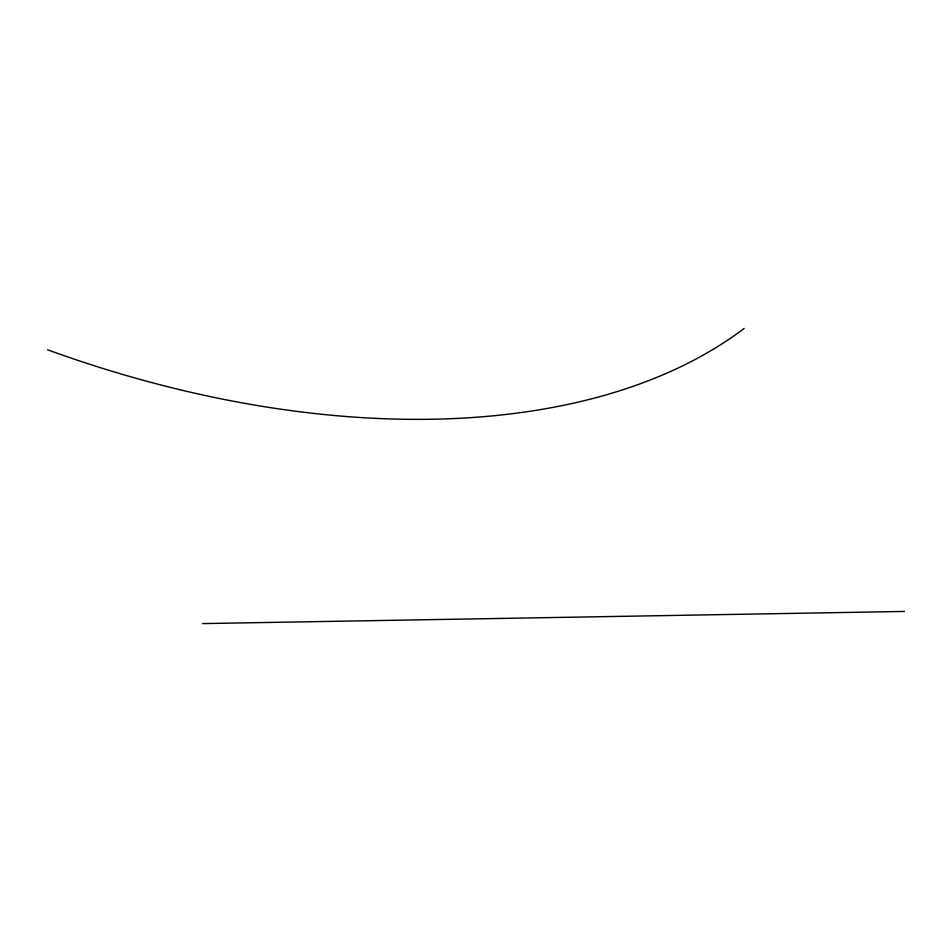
<?xml version="1.0" encoding="UTF-8"?>
<svg xmlns="http://www.w3.org/2000/svg" width="952" height="952" viewBox="0 0 952 952"><rect width="100%" height="100%" fill="white"/><g stroke="black" fill="none" stroke-linecap="round" stroke-linejoin="round"><path stroke-width="1.43" d="M202.574 623.596L904.4 611.446M744.202 328.404A748.641 438.979 23.7 0 1 47.6 349.789"/></g></svg>
